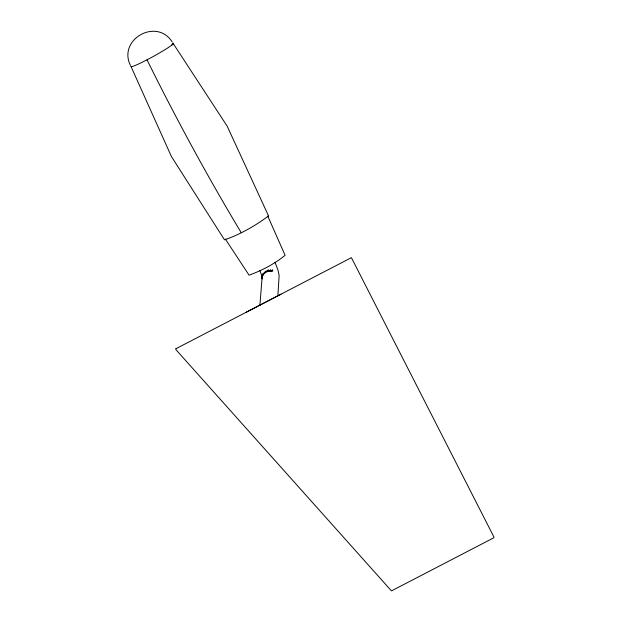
<?xml version="1.0" encoding="UTF-8"?>
<svg xmlns="http://www.w3.org/2000/svg" width="622" height="622" viewBox="0 0 622 622"><rect width="100%" height="100%" fill="white"/><g stroke="black" fill="none" stroke-linecap="round" stroke-linejoin="round"><path stroke-width="0.93" d="M262.29 276.914L262.29 275.079L259.879 305.433M262.29 275.079L262.15 278.975L262.049 276.782M225.343 239.035L249.033 275.157C261.769 270.656 274.699 263.814 285.101 255.323L267.755 216.036M277.894 295.66L279.138 275.523L278.081 270.438L275.041 262.282M171.524 45.305L172.574 44.434L172.955 43.143L227.17 126.157L268.548 215.935C255.245 225.833 240.162 234.494 224.495 239.828L171.423 156.534L131.055 66.632M172.574 44.434L172.955 43.143M268.206 270.041L263.961 273.75L262.546 276.059L263.106 273.455L263.386 274.473L264.428 272.008L264.638 273.105L266.169 270.842L266.216 272.039L268.696 271.184L272.7 271.262L272.63 269.715L271.371 271.052L270.414 269.66L270.026 271.021L268.206 270.041L268.696 271.184M281.097 294.144L246.219 312.244M172.123 41.822C156.441 17.4 117.465 39.583 130.488 65.543M259.825 270.329L261.831 275.803M172.372 43.486A24.025 1.796 -28.7 0 1 155.243 55.374A24.025 1.796 -28.7 0 1 131.009 66.546M241.212 232.675A683.671 191.117 62.6 0 1 147.017 59.805M175.917 348.732L175.847 349.556L391.463 590.9L493.829 537.773L493.899 536.957L351.399 257.656L175.917 348.732"/></g></svg>
